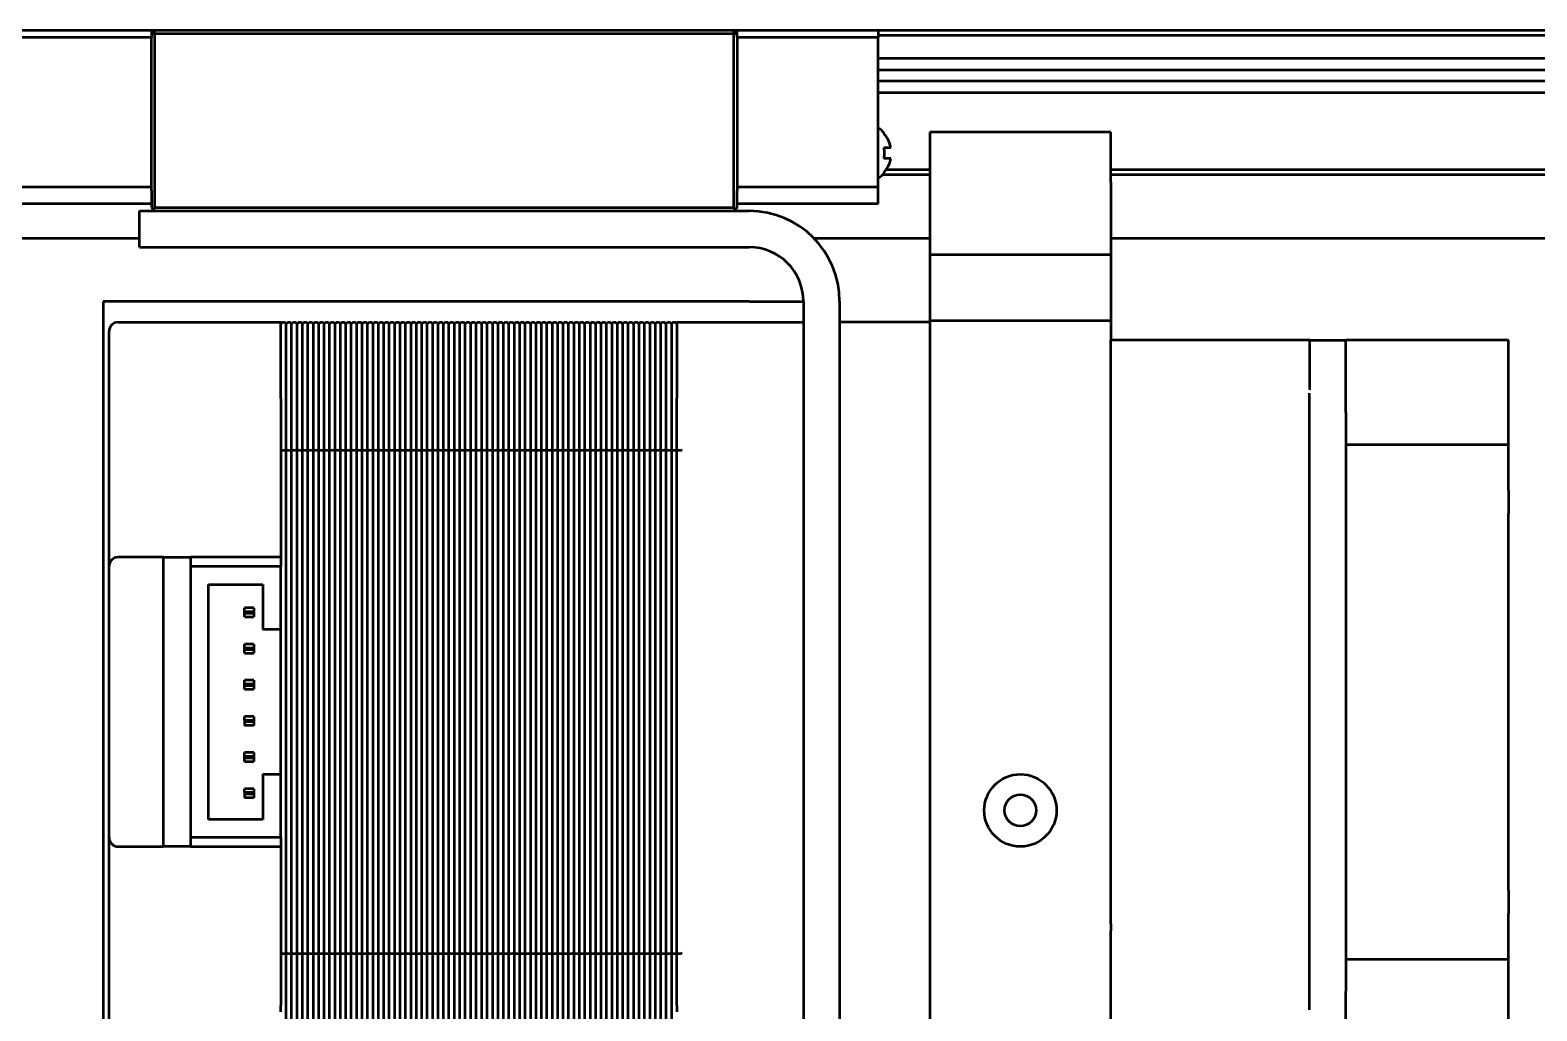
# Model space of a CAD drawing. Header units: millimetres. Extents: x -1615 to 4166, y 5 to 3174.
# Drawn here: x 1530.4 to 1586, y 2065 to 2101.2 of the extents above; entities that cross this region are included whole.
import ezdxf

# ---------------------------------------------------------------- set-up
doc = ezdxf.new("R2010")
doc.units = ezdxf.units.MM
doc.header["$LTSCALE"] = 0.25
doc.layers.add('Net dam', color=7, linetype='Continuous', lineweight=50)

msp = doc.modelspace()

# ---------------------------------------------------------------- linework, layer by layer
at = {"layer": 'Net dam'}
for p, q in [((1529.711, 2101.204), (1534.911, 2101.204)), ((1534.911, 2100.937), (1529.711, 2100.937)), ((1535.044, 2101.204), (1534.911, 2101.07)), ((1534.911, 2101.204), (1534.911, 2101.07)), ((1534.911, 2101.204), (1535.044, 2101.204)), ((1535.044, 2101.07), (1534.911, 2101.07)), ((1534.911, 2101.07), (1534.911, 2100.937)), ((1534.911, 2095.424), (1534.911, 2100.937)), ((1535.044, 2101.204), (1556.377, 2101.204)), ((1535.044, 2101.07), (1535.044, 2101.204)), ((1535.044, 2094.67), (1535.044, 2101.07)), ((1556.377, 2101.07), (1535.044, 2101.07)), ((1556.377, 2101.204), (1556.377, 2101.07)), ((1556.511, 2101.07), (1556.377, 2101.204)), ((1556.377, 2101.204), (1556.511, 2101.204)), ((1556.377, 2101.07), (1556.377, 2094.67)), ((1556.511, 2101.07), (1556.377, 2101.07)), ((1556.511, 2101.07), (1556.511, 2101.204)), ((1556.511, 2101.204), (1561.711, 2101.204)), ((1556.511, 2100.937), (1556.511, 2101.07)), ((1561.711, 2100.937), (1556.511, 2100.937)), ((1556.511, 2100.937), (1556.511, 2095.424)), ((1561.711, 2101.204), (1561.711, 2100.937)), ((1561.711, 2101.204), (1689.131, 2101.204)), ((1655.798, 2101.004), (1561.711, 2101.004)), ((1561.711, 2095.424), (1561.711, 2100.937)), ((1561.711, 2100.171), (1655.798, 2100.171)), ((1561.711, 2099.736), (1655.798, 2099.736)), ((1561.711, 2099.338), (1655.798, 2099.338)), ((1561.711, 2098.903), (1655.798, 2098.903)), ((1561.92, 2097.387), (1561.945, 2097.387)), ((1570.283, 2097.437), (1563.616, 2097.437)), ((1563.616, 2097.437), (1563.616, 2095.598)), ((1570.283, 2095.598), (1570.283, 2097.437)), ((1561.92, 2096.874), (1562.173, 2096.874)), ((1562.173, 2096.467), (1561.92, 2096.467)), ((1561.945, 2095.953), (1561.92, 2095.953)), ((1562.004, 2096.07), (1563.616, 2096.07)), ((1570.283, 2096.07), (1655.798, 2096.07)), ((1529.711, 2095.424), (1534.911, 2095.424)), ((1534.911, 2095.291), (1534.911, 2095.424)), ((1556.511, 2095.424), (1561.711, 2095.424)), ((1556.511, 2095.424), (1556.511, 2095.291)), ((1561.711, 2094.804), (1561.711, 2095.424)), ((1563.616, 2095.87), (1561.866, 2095.87)), ((1563.616, 2095.598), (1563.616, 2092.935)), ((1655.798, 2095.87), (1570.283, 2095.87)), ((1570.283, 2095.598), (1570.283, 2092.935)), ((1534.911, 2094.804), (1529.711, 2094.804)), ((1534.911, 2095.291), (1534.911, 2094.67)), ((1556.511, 2094.67), (1556.511, 2095.291)), ((1561.711, 2094.804), (1556.511, 2094.804)), ((1534.472, 2093.204), (1534.472, 2094.537)), ((1534.472, 2094.537), (1556.95, 2094.537)), ((1534.911, 2094.67), (1534.977, 2094.604)), ((1534.977, 2094.604), (1535.044, 2094.67)), ((1535.044, 2094.537), (1534.977, 2094.604)), ((1535.044, 2094.67), (1556.377, 2094.67)), ((1556.377, 2094.67), (1556.444, 2094.604)), ((1556.444, 2094.604), (1556.377, 2094.537)), ((1556.511, 2094.67), (1556.444, 2094.604)), ((1442.465, 2093.537), (1534.472, 2093.537)), ((1534.472, 2093.204), (1556.95, 2093.204)), ((1559.33, 2093.537), (1563.616, 2093.537)), ((1570.283, 2093.537), (1671.798, 2093.537)), ((1563.616, 2092.935), (1563.616, 2090.5)), ((1563.616, 2092.935), (1570.283, 2092.935)), ((1570.283, 2092.935), (1570.283, 2090.5)), ((1533.139, 2091.204), (1533.139, 2057.539)), ((1556.95, 2091.204), (1533.139, 2091.204)), ((1556.95, 2091.204), (1558.899, 2091.204)), ((1558.95, 2091.204), (1558.95, 2062.337)), ((1560.283, 2091.204), (1560.283, 2062.337)), ((1533.683, 2090.437), (1539.683, 2090.437)), ((1539.75, 2090.437), (1539.683, 2090.37)), ((1539.683, 2090.339), (1539.683, 2090.437)), ((1539.683, 2087.868), (1539.683, 2090.339)), ((1539.75, 2090.437), (1539.816, 2090.437)), ((1539.883, 2090.37), (1539.816, 2090.437)), ((1539.95, 2090.437), (1539.883, 2090.37)), ((1539.883, 2085.695), (1539.883, 2090.37)), ((1539.95, 2090.437), (1540.016, 2090.437)), ((1540.083, 2090.37), (1540.016, 2090.437)), ((1540.15, 2090.437), (1540.083, 2090.37)), ((1540.083, 2085.695), (1540.083, 2090.37)), ((1540.15, 2090.437), (1540.216, 2090.437)), ((1540.283, 2090.37), (1540.216, 2090.437)), ((1540.35, 2090.437), (1540.283, 2090.37)), ((1540.283, 2085.695), (1540.283, 2090.37)), ((1540.35, 2090.437), (1540.416, 2090.437)), ((1540.483, 2090.37), (1540.416, 2090.437)), ((1540.55, 2090.437), (1540.483, 2090.37)), ((1540.483, 2085.695), (1540.483, 2090.37)), ((1540.55, 2090.437), (1540.616, 2090.437)), ((1540.683, 2090.37), (1540.616, 2090.437)), ((1540.75, 2090.437), (1540.683, 2090.37)), ((1540.683, 2085.695), (1540.683, 2090.37)), ((1540.75, 2090.437), (1540.816, 2090.437)), ((1540.883, 2090.37), (1540.816, 2090.437)), ((1540.95, 2090.437), (1540.883, 2090.37)), ((1540.883, 2085.695), (1540.883, 2090.37)), ((1540.95, 2090.437), (1541.016, 2090.437)), ((1541.083, 2090.37), (1541.016, 2090.437)), ((1541.15, 2090.437), (1541.083, 2090.37)), ((1541.083, 2085.695), (1541.083, 2090.37)), ((1541.15, 2090.437), (1541.216, 2090.437)), ((1541.283, 2090.37), (1541.216, 2090.437)), ((1541.35, 2090.437), (1541.283, 2090.37)), ((1541.283, 2085.695), (1541.283, 2090.37)), ((1541.35, 2090.437), (1541.416, 2090.437)), ((1541.483, 2090.37), (1541.416, 2090.437)), ((1541.55, 2090.437), (1541.483, 2090.37)), ((1541.483, 2085.695), (1541.483, 2090.37)), ((1541.55, 2090.437), (1541.616, 2090.437)), ((1541.683, 2090.37), (1541.616, 2090.437)), ((1541.75, 2090.437), (1541.683, 2090.37)), ((1541.683, 2085.695), (1541.683, 2090.37)), ((1541.75, 2090.437), (1541.816, 2090.437)), ((1541.883, 2090.37), (1541.816, 2090.437)), ((1541.95, 2090.437), (1541.883, 2090.37)), ((1541.883, 2085.695), (1541.883, 2090.37)), ((1541.95, 2090.437), (1542.016, 2090.437)), ((1542.083, 2090.37), (1542.016, 2090.437)), ((1542.15, 2090.437), (1542.083, 2090.37)), ((1542.083, 2085.695), (1542.083, 2090.37)), ((1542.15, 2090.437), (1542.216, 2090.437)), ((1542.283, 2090.37), (1542.216, 2090.437)), ((1542.35, 2090.437), (1542.283, 2090.37)), ((1542.283, 2085.695), (1542.283, 2090.37)), ((1542.35, 2090.437), (1542.416, 2090.437)), ((1542.483, 2090.37), (1542.416, 2090.437)), ((1542.55, 2090.437), (1542.483, 2090.37)), ((1542.483, 2085.695), (1542.483, 2090.37)), ((1542.55, 2090.437), (1542.616, 2090.437)), ((1542.683, 2090.37), (1542.616, 2090.437)), ((1542.75, 2090.437), (1542.683, 2090.37)), ((1542.683, 2085.695), (1542.683, 2090.37)), ((1542.75, 2090.437), (1542.816, 2090.437)), ((1542.883, 2090.37), (1542.816, 2090.437)), ((1542.95, 2090.437), (1542.883, 2090.37)), ((1542.883, 2085.695), (1542.883, 2090.37)), ((1542.95, 2090.437), (1543.016, 2090.437)), ((1543.083, 2090.37), (1543.016, 2090.437)), ((1543.15, 2090.437), (1543.083, 2090.37)), ((1543.083, 2085.695), (1543.083, 2090.37)), ((1543.15, 2090.437), (1543.216, 2090.437)), ((1543.283, 2090.37), (1543.216, 2090.437)), ((1543.35, 2090.437), (1543.283, 2090.37)), ((1543.283, 2085.695), (1543.283, 2090.37)), ((1543.35, 2090.437), (1543.416, 2090.437)), ((1543.483, 2090.37), (1543.416, 2090.437)), ((1543.55, 2090.437), (1543.483, 2090.37)), ((1543.483, 2085.695), (1543.483, 2090.37)), ((1543.55, 2090.437), (1543.616, 2090.437)), ((1543.683, 2090.37), (1543.616, 2090.437)), ((1543.75, 2090.437), (1543.683, 2090.37)), ((1543.683, 2085.695), (1543.683, 2090.37)), ((1543.75, 2090.437), (1543.816, 2090.437)), ((1543.883, 2090.37), (1543.816, 2090.437)), ((1543.95, 2090.437), (1543.883, 2090.37)), ((1543.883, 2085.695), (1543.883, 2090.37)), ((1543.95, 2090.437), (1544.016, 2090.437)), ((1544.083, 2090.37), (1544.016, 2090.437)), ((1544.15, 2090.437), (1544.083, 2090.37)), ((1544.083, 2085.695), (1544.083, 2090.37)), ((1544.15, 2090.437), (1544.216, 2090.437)), ((1544.283, 2090.37), (1544.216, 2090.437)), ((1544.35, 2090.437), (1544.283, 2090.37)), ((1544.283, 2085.695), (1544.283, 2090.37)), ((1544.35, 2090.437), (1544.416, 2090.437)), ((1544.483, 2090.37), (1544.416, 2090.437)), ((1544.55, 2090.437), (1544.483, 2090.37)), ((1544.483, 2085.695), (1544.483, 2090.37)), ((1544.55, 2090.437), (1544.616, 2090.437)), ((1544.683, 2090.37), (1544.616, 2090.437)), ((1544.75, 2090.437), (1544.683, 2090.37)), ((1544.683, 2085.695), (1544.683, 2090.37)), ((1544.75, 2090.437), (1544.816, 2090.437)), ((1544.883, 2090.37), (1544.816, 2090.437)), ((1544.95, 2090.437), (1544.883, 2090.37)), ((1544.883, 2085.695), (1544.883, 2090.37)), ((1544.95, 2090.437), (1545.016, 2090.437)), ((1545.083, 2090.37), (1545.016, 2090.437)), ((1545.15, 2090.437), (1545.083, 2090.37)), ((1545.083, 2085.695), (1545.083, 2090.37)), ((1545.15, 2090.437), (1545.216, 2090.437)), ((1545.283, 2090.37), (1545.216, 2090.437)), ((1545.35, 2090.437), (1545.283, 2090.37)), ((1545.283, 2085.695), (1545.283, 2090.37)), ((1545.35, 2090.437), (1545.416, 2090.437)), ((1545.483, 2090.37), (1545.416, 2090.437)), ((1545.55, 2090.437), (1545.483, 2090.37)), ((1545.483, 2085.695), (1545.483, 2090.37)), ((1545.55, 2090.437), (1545.616, 2090.437)), ((1545.683, 2090.37), (1545.616, 2090.437)), ((1545.75, 2090.437), (1545.683, 2090.37)), ((1545.683, 2085.695), (1545.683, 2090.37)), ((1545.75, 2090.437), (1545.816, 2090.437)), ((1545.883, 2090.37), (1545.816, 2090.437)), ((1545.95, 2090.437), (1545.883, 2090.37)), ((1545.883, 2085.695), (1545.883, 2090.37)), ((1545.95, 2090.437), (1546.016, 2090.437)), ((1546.083, 2090.37), (1546.016, 2090.437)), ((1546.15, 2090.437), (1546.083, 2090.37)), ((1546.083, 2085.695), (1546.083, 2090.37)), ((1546.15, 2090.437), (1546.216, 2090.437)), ((1546.283, 2090.37), (1546.216, 2090.437)), ((1546.35, 2090.437), (1546.283, 2090.37)), ((1546.283, 2085.695), (1546.283, 2090.37)), ((1546.35, 2090.437), (1546.416, 2090.437)), ((1546.483, 2090.37), (1546.416, 2090.437)), ((1546.55, 2090.437), (1546.483, 2090.37)), ((1546.483, 2085.695), (1546.483, 2090.37)), ((1546.55, 2090.437), (1546.616, 2090.437)), ((1546.683, 2090.37), (1546.616, 2090.437)), ((1546.75, 2090.437), (1546.683, 2090.37)), ((1546.683, 2085.695), (1546.683, 2090.37)), ((1546.75, 2090.437), (1546.816, 2090.437)), ((1546.883, 2090.37), (1546.816, 2090.437)), ((1546.95, 2090.437), (1546.883, 2090.37)), ((1546.883, 2085.695), (1546.883, 2090.37)), ((1546.95, 2090.437), (1547.016, 2090.437)), ((1547.083, 2090.37), (1547.016, 2090.437)), ((1547.15, 2090.437), (1547.083, 2090.37)), ((1547.083, 2090.37), (1547.083, 2085.695)), ((1547.15, 2090.437), (1547.216, 2090.437)), ((1547.283, 2090.37), (1547.216, 2090.437)), ((1547.35, 2090.437), (1547.283, 2090.37)), ((1547.283, 2090.37), (1547.283, 2085.695)), ((1547.35, 2090.437), (1547.416, 2090.437)), ((1547.483, 2090.37), (1547.416, 2090.437)), ((1547.55, 2090.437), (1547.483, 2090.37)), ((1547.483, 2090.37), (1547.483, 2085.695)), ((1547.55, 2090.437), (1547.616, 2090.437)), ((1547.683, 2090.37), (1547.616, 2090.437)), ((1547.75, 2090.437), (1547.683, 2090.37)), ((1547.683, 2090.37), (1547.683, 2085.695)), ((1547.75, 2090.437), (1547.816, 2090.437)), ((1547.883, 2090.37), (1547.816, 2090.437)), ((1547.95, 2090.437), (1547.883, 2090.37)), ((1547.883, 2090.37), (1547.883, 2085.695)), ((1547.95, 2090.437), (1548.016, 2090.437)), ((1548.083, 2090.37), (1548.016, 2090.437)), ((1548.15, 2090.437), (1548.083, 2090.37)), ((1548.083, 2090.37), (1548.083, 2085.695)), ((1548.15, 2090.437), (1548.216, 2090.437)), ((1548.283, 2090.37), (1548.216, 2090.437)), ((1548.35, 2090.437), (1548.283, 2090.37)), ((1548.283, 2090.37), (1548.283, 2085.695)), ((1548.35, 2090.437), (1548.416, 2090.437)), ((1548.483, 2090.37), (1548.416, 2090.437)), ((1548.55, 2090.437), (1548.483, 2090.37)), ((1548.483, 2090.37), (1548.483, 2085.695)), ((1548.55, 2090.437), (1548.616, 2090.437)), ((1548.683, 2090.37), (1548.616, 2090.437)), ((1548.75, 2090.437), (1548.683, 2090.37)), ((1548.683, 2090.37), (1548.683, 2085.695)), ((1548.75, 2090.437), (1548.816, 2090.437)), ((1548.883, 2090.37), (1548.816, 2090.437)), ((1548.95, 2090.437), (1548.883, 2090.37)), ((1548.883, 2090.37), (1548.883, 2085.695)), ((1548.95, 2090.437), (1549.016, 2090.437)), ((1549.083, 2090.37), (1549.016, 2090.437)), ((1549.15, 2090.437), (1549.083, 2090.37)), ((1549.083, 2090.37), (1549.083, 2085.695)), ((1549.15, 2090.437), (1549.216, 2090.437)), ((1549.283, 2090.37), (1549.216, 2090.437)), ((1549.35, 2090.437), (1549.283, 2090.37)), ((1549.283, 2090.37), (1549.283, 2085.695)), ((1549.35, 2090.437), (1549.416, 2090.437)), ((1549.483, 2090.37), (1549.416, 2090.437)), ((1549.55, 2090.437), (1549.483, 2090.37)), ((1549.483, 2090.37), (1549.483, 2085.695)), ((1549.55, 2090.437), (1549.616, 2090.437)), ((1549.683, 2090.37), (1549.616, 2090.437)), ((1549.75, 2090.437), (1549.683, 2090.37)), ((1549.683, 2090.37), (1549.683, 2085.695)), ((1549.75, 2090.437), (1549.816, 2090.437)), ((1549.883, 2090.37), (1549.816, 2090.437)), ((1549.95, 2090.437), (1549.883, 2090.37)), ((1549.883, 2090.37), (1549.883, 2085.695)), ((1549.95, 2090.437), (1550.016, 2090.437)), ((1550.083, 2090.37), (1550.016, 2090.437)), ((1550.15, 2090.437), (1550.083, 2090.37)), ((1550.083, 2090.37), (1550.083, 2085.695)), ((1550.15, 2090.437), (1550.216, 2090.437)), ((1550.283, 2090.37), (1550.216, 2090.437)), ((1550.35, 2090.437), (1550.283, 2090.37)), ((1550.283, 2090.37), (1550.283, 2085.695)), ((1550.35, 2090.437), (1550.416, 2090.437)), ((1550.483, 2090.37), (1550.416, 2090.437)), ((1550.55, 2090.437), (1550.483, 2090.37)), ((1550.483, 2090.37), (1550.483, 2085.695)), ((1550.55, 2090.437), (1550.616, 2090.437)), ((1550.683, 2090.37), (1550.616, 2090.437)), ((1550.75, 2090.437), (1550.683, 2090.37)), ((1550.683, 2090.37), (1550.683, 2085.695)), ((1550.75, 2090.437), (1550.816, 2090.437)), ((1550.883, 2090.37), (1550.816, 2090.437)), ((1550.95, 2090.437), (1550.883, 2090.37)), ((1550.883, 2090.37), (1550.883, 2085.695)), ((1550.95, 2090.437), (1551.016, 2090.437)), ((1551.083, 2090.37), (1551.016, 2090.437)), ((1551.15, 2090.437), (1551.083, 2090.37)), ((1551.083, 2090.37), (1551.083, 2085.695)), ((1551.15, 2090.437), (1551.216, 2090.437)), ((1551.283, 2090.37), (1551.216, 2090.437)), ((1551.35, 2090.437), (1551.283, 2090.37)), ((1551.283, 2090.37), (1551.283, 2085.695)), ((1551.35, 2090.437), (1551.416, 2090.437)), ((1551.483, 2090.37), (1551.416, 2090.437)), ((1551.55, 2090.437), (1551.483, 2090.37)), ((1551.483, 2090.37), (1551.483, 2085.695)), ((1551.55, 2090.437), (1551.616, 2090.437)), ((1551.683, 2090.37), (1551.616, 2090.437)), ((1551.75, 2090.437), (1551.683, 2090.37)), ((1551.683, 2090.37), (1551.683, 2085.695)), ((1551.75, 2090.437), (1551.816, 2090.437)), ((1551.883, 2090.37), (1551.816, 2090.437)), ((1551.95, 2090.437), (1551.883, 2090.37)), ((1551.883, 2090.37), (1551.883, 2085.695)), ((1551.95, 2090.437), (1552.016, 2090.437)), ((1552.083, 2090.37), (1552.016, 2090.437)), ((1552.15, 2090.437), (1552.083, 2090.37)), ((1552.083, 2090.37), (1552.083, 2085.695)), ((1552.15, 2090.437), (1552.216, 2090.437)), ((1552.283, 2090.37), (1552.216, 2090.437)), ((1552.35, 2090.437), (1552.283, 2090.37)), ((1552.283, 2090.37), (1552.283, 2085.695)), ((1552.35, 2090.437), (1552.416, 2090.437)), ((1552.483, 2090.37), (1552.416, 2090.437)), ((1552.55, 2090.437), (1552.483, 2090.37)), ((1552.483, 2090.37), (1552.483, 2085.695)), ((1552.55, 2090.437), (1552.616, 2090.437)), ((1552.683, 2090.37), (1552.616, 2090.437)), ((1552.75, 2090.437), (1552.683, 2090.37)), ((1552.683, 2090.37), (1552.683, 2085.695)), ((1552.75, 2090.437), (1552.816, 2090.437)), ((1552.883, 2090.37), (1552.816, 2090.437)), ((1552.95, 2090.437), (1552.883, 2090.37)), ((1552.883, 2090.37), (1552.883, 2085.695)), ((1552.95, 2090.437), (1553.016, 2090.437)), ((1553.083, 2090.37), (1553.016, 2090.437)), ((1553.15, 2090.437), (1553.083, 2090.37)), ((1553.083, 2090.37), (1553.083, 2085.695)), ((1553.15, 2090.437), (1553.216, 2090.437)), ((1553.283, 2090.37), (1553.216, 2090.437)), ((1553.35, 2090.437), (1553.283, 2090.37)), ((1553.283, 2090.37), (1553.283, 2085.695)), ((1553.35, 2090.437), (1553.416, 2090.437)), ((1553.483, 2090.37), (1553.416, 2090.437)), ((1553.55, 2090.437), (1553.483, 2090.37)), ((1553.483, 2090.37), (1553.483, 2085.695)), ((1553.55, 2090.437), (1553.616, 2090.437)), ((1553.683, 2090.37), (1553.616, 2090.437)), ((1553.75, 2090.437), (1553.683, 2090.37)), ((1553.683, 2090.37), (1553.683, 2085.695)), ((1553.75, 2090.437), (1553.816, 2090.437)), ((1553.883, 2090.37), (1553.816, 2090.437)), ((1553.95, 2090.437), (1553.883, 2090.37)), ((1553.883, 2090.37), (1553.883, 2085.695)), ((1553.95, 2090.437), (1554.016, 2090.437)), ((1554.083, 2090.37), (1554.016, 2090.437)), ((1554.15, 2090.437), (1554.083, 2090.37)), ((1554.083, 2090.37), (1554.083, 2085.695)), ((1554.15, 2090.437), (1554.216, 2090.437)), ((1554.283, 2090.37), (1554.216, 2090.437)), ((1554.283, 2090.437), (1558.95, 2090.437)), ((1554.283, 2090.437), (1554.283, 2090.339)), ((1554.283, 2090.339), (1554.283, 2087.868)), ((1563.616, 2090.437), (1560.283, 2090.437)), ((1563.616, 2090.5), (1563.616, 2090.437)), ((1563.616, 2090.5), (1570.283, 2090.5)), ((1563.616, 2090.437), (1563.616, 2087.437)), ((1570.283, 2090.5), (1570.283, 2089.77)), ((1533.35, 2087.632), (1533.35, 2090.104)), ((1570.283, 2068.256), (1570.283, 2089.77)), ((1577.483, 2089.77), (1570.283, 2089.77)), ((1577.616, 2089.77), (1577.483, 2089.77)), ((1577.616, 2089.77), (1578.945, 2089.77)), ((1577.616, 2087.937), (1577.616, 2089.77)), ((1584.945, 2089.77), (1578.945, 2089.77)), ((1578.945, 2087.104), (1578.945, 2089.77)), ((1584.945, 2085.922), (1584.945, 2089.77)), ((1533.35, 2081.437), (1533.35, 2087.632)), ((1539.683, 2087.632), (1539.683, 2087.868)), ((1539.683, 2087.632), (1539.683, 2081.77)), ((1554.283, 2087.868), (1554.283, 2087.632)), ((1554.283, 2065.242), (1554.283, 2087.632)), ((1577.612, 2087.104), (1577.612, 2087.825)), ((1563.616, 2087.437), (1563.616, 2067.298)), ((1577.612, 2065.77), (1577.612, 2087.104)), ((1578.945, 2087.104), (1578.945, 2086.77)), ((1578.945, 2086.77), (1578.945, 2066.104)), ((1578.945, 2085.922), (1584.945, 2085.922)), ((1584.945, 2084.233), (1584.945, 2085.922)), ((1539.75, 2085.723), (1539.683, 2085.695)), ((1539.75, 2085.723), (1539.816, 2085.723)), ((1539.883, 2085.695), (1539.816, 2085.723)), ((1539.95, 2085.723), (1539.883, 2085.695)), ((1539.883, 2067.179), (1539.883, 2085.695)), ((1539.95, 2085.723), (1540.016, 2085.723)), ((1540.083, 2085.695), (1540.016, 2085.723)), ((1540.15, 2085.723), (1540.083, 2085.695)), ((1540.083, 2067.179), (1540.083, 2085.695)), ((1540.15, 2085.723), (1540.216, 2085.723)), ((1540.283, 2085.695), (1540.216, 2085.723)), ((1540.35, 2085.723), (1540.283, 2085.695)), ((1540.283, 2067.179), (1540.283, 2085.695)), ((1540.35, 2085.723), (1540.416, 2085.723)), ((1540.483, 2085.695), (1540.416, 2085.723)), ((1540.55, 2085.723), (1540.483, 2085.695)), ((1540.483, 2067.179), (1540.483, 2085.695)), ((1540.55, 2085.723), (1540.616, 2085.723)), ((1540.683, 2085.695), (1540.616, 2085.723)), ((1540.75, 2085.723), (1540.683, 2085.695)), ((1540.683, 2067.179), (1540.683, 2085.695)), ((1540.75, 2085.723), (1540.816, 2085.723)), ((1540.883, 2085.695), (1540.816, 2085.723)), ((1540.95, 2085.723), (1540.883, 2085.695)), ((1540.883, 2067.179), (1540.883, 2085.695)), ((1540.95, 2085.723), (1541.016, 2085.723)), ((1541.083, 2085.695), (1541.016, 2085.723)), ((1541.15, 2085.723), (1541.083, 2085.695)), ((1541.083, 2067.179), (1541.083, 2085.695)), ((1541.15, 2085.723), (1541.216, 2085.723)), ((1541.283, 2085.695), (1541.216, 2085.723)), ((1541.35, 2085.723), (1541.283, 2085.695)), ((1541.283, 2067.179), (1541.283, 2085.695)), ((1541.35, 2085.723), (1541.416, 2085.723)), ((1541.483, 2085.695), (1541.416, 2085.723)), ((1541.55, 2085.723), (1541.483, 2085.695)), ((1541.483, 2067.179), (1541.483, 2085.695)), ((1541.55, 2085.723), (1541.616, 2085.723)), ((1541.683, 2085.695), (1541.616, 2085.723)), ((1541.75, 2085.723), (1541.683, 2085.695)), ((1541.683, 2067.179), (1541.683, 2085.695)), ((1541.75, 2085.723), (1541.816, 2085.723)), ((1541.883, 2085.695), (1541.816, 2085.723)), ((1541.95, 2085.723), (1541.883, 2085.695)), ((1541.883, 2067.179), (1541.883, 2085.695)), ((1541.95, 2085.723), (1542.016, 2085.723)), ((1542.083, 2085.695), (1542.016, 2085.723)), ((1542.15, 2085.723), (1542.083, 2085.695)), ((1542.083, 2067.179), (1542.083, 2085.695)), ((1542.15, 2085.723), (1542.216, 2085.723)), ((1542.283, 2085.695), (1542.216, 2085.723)), ((1542.35, 2085.723), (1542.283, 2085.695)), ((1542.283, 2067.179), (1542.283, 2085.695)), ((1542.35, 2085.723), (1542.416, 2085.723)), ((1542.483, 2085.695), (1542.416, 2085.723)), ((1542.55, 2085.723), (1542.483, 2085.695)), ((1542.483, 2067.179), (1542.483, 2085.695)), ((1542.55, 2085.723), (1542.616, 2085.723)), ((1542.683, 2085.695), (1542.616, 2085.723)), ((1542.75, 2085.723), (1542.683, 2085.695)), ((1542.683, 2067.179), (1542.683, 2085.695)), ((1542.75, 2085.723), (1542.816, 2085.723)), ((1542.883, 2085.695), (1542.816, 2085.723)), ((1542.95, 2085.723), (1542.883, 2085.695)), ((1542.883, 2067.179), (1542.883, 2085.695)), ((1542.95, 2085.723), (1543.016, 2085.723)), ((1543.083, 2085.695), (1543.016, 2085.723)), ((1543.15, 2085.723), (1543.083, 2085.695)), ((1543.083, 2067.179), (1543.083, 2085.695)), ((1543.15, 2085.723), (1543.216, 2085.723)), ((1543.283, 2085.695), (1543.216, 2085.723)), ((1543.35, 2085.723), (1543.283, 2085.695)), ((1543.283, 2067.179), (1543.283, 2085.695)), ((1543.35, 2085.723), (1543.416, 2085.723)), ((1543.483, 2085.695), (1543.416, 2085.723)), ((1543.55, 2085.723), (1543.483, 2085.695)), ((1543.483, 2067.179), (1543.483, 2085.695)), ((1543.55, 2085.723), (1543.616, 2085.723)), ((1543.683, 2085.695), (1543.616, 2085.723)), ((1543.75, 2085.723), (1543.683, 2085.695)), ((1543.683, 2067.179), (1543.683, 2085.695)), ((1543.75, 2085.723), (1543.816, 2085.723)), ((1543.883, 2085.695), (1543.816, 2085.723)), ((1543.95, 2085.723), (1543.883, 2085.695)), ((1543.883, 2067.179), (1543.883, 2085.695)), ((1543.95, 2085.723), (1544.016, 2085.723)), ((1544.083, 2085.695), (1544.016, 2085.723)), ((1544.15, 2085.723), (1544.083, 2085.695)), ((1544.083, 2067.179), (1544.083, 2085.695)), ((1544.15, 2085.723), (1544.216, 2085.723)), ((1544.283, 2085.695), (1544.216, 2085.723)), ((1544.35, 2085.723), (1544.283, 2085.695)), ((1544.283, 2067.179), (1544.283, 2085.695)), ((1544.35, 2085.723), (1544.416, 2085.723)), ((1544.483, 2085.695), (1544.416, 2085.723)), ((1544.55, 2085.723), (1544.483, 2085.695)), ((1544.483, 2067.179), (1544.483, 2085.695)), ((1544.55, 2085.723), (1544.616, 2085.723)), ((1544.683, 2085.695), (1544.616, 2085.723)), ((1544.75, 2085.723), (1544.683, 2085.695)), ((1544.683, 2067.179), (1544.683, 2085.695)), ((1544.75, 2085.723), (1544.816, 2085.723)), ((1544.883, 2085.695), (1544.816, 2085.723)), ((1544.95, 2085.723), (1544.883, 2085.695)), ((1544.883, 2067.179), (1544.883, 2085.695)), ((1544.95, 2085.723), (1545.016, 2085.723)), ((1545.083, 2085.695), (1545.016, 2085.723)), ((1545.15, 2085.723), (1545.083, 2085.695)), ((1545.083, 2067.179), (1545.083, 2085.695)), ((1545.15, 2085.723), (1545.216, 2085.723)), ((1545.283, 2085.695), (1545.216, 2085.723)), ((1545.35, 2085.723), (1545.283, 2085.695)), ((1545.283, 2067.179), (1545.283, 2085.695)), ((1545.35, 2085.723), (1545.416, 2085.723)), ((1545.483, 2085.695), (1545.416, 2085.723)), ((1545.55, 2085.723), (1545.483, 2085.695)), ((1545.483, 2067.179), (1545.483, 2085.695)), ((1545.55, 2085.723), (1545.616, 2085.723)), ((1545.683, 2085.695), (1545.616, 2085.723)), ((1545.75, 2085.723), (1545.683, 2085.695)), ((1545.683, 2067.179), (1545.683, 2085.695)), ((1545.75, 2085.723), (1545.816, 2085.723)), ((1545.883, 2085.695), (1545.816, 2085.723)), ((1545.95, 2085.723), (1545.883, 2085.695)), ((1545.883, 2067.179), (1545.883, 2085.695)), ((1545.95, 2085.723), (1546.016, 2085.723)), ((1546.083, 2085.695), (1546.016, 2085.723)), ((1546.15, 2085.723), (1546.083, 2085.695)), ((1546.083, 2067.179), (1546.083, 2085.695)), ((1546.15, 2085.723), (1546.216, 2085.723)), ((1546.283, 2085.695), (1546.216, 2085.723)), ((1546.35, 2085.723), (1546.283, 2085.695)), ((1546.283, 2067.179), (1546.283, 2085.695)), ((1546.35, 2085.723), (1546.416, 2085.723)), ((1546.483, 2085.695), (1546.416, 2085.723)), ((1546.55, 2085.723), (1546.483, 2085.695)), ((1546.483, 2067.179), (1546.483, 2085.695)), ((1546.55, 2085.723), (1546.616, 2085.723)), ((1546.683, 2085.695), (1546.616, 2085.723)), ((1546.75, 2085.723), (1546.683, 2085.695)), ((1546.683, 2067.179), (1546.683, 2085.695)), ((1546.75, 2085.723), (1546.816, 2085.723)), ((1546.883, 2085.695), (1546.816, 2085.723)), ((1546.95, 2085.723), (1546.883, 2085.695)), ((1546.883, 2067.179), (1546.883, 2085.695)), ((1546.95, 2085.723), (1547.016, 2085.723)), ((1547.083, 2085.695), (1547.016, 2085.723)), ((1547.15, 2085.723), (1547.083, 2085.695)), ((1547.083, 2085.695), (1547.083, 2067.179)), ((1547.15, 2085.723), (1547.216, 2085.723)), ((1547.283, 2085.695), (1547.216, 2085.723)), ((1547.35, 2085.723), (1547.283, 2085.695)), ((1547.283, 2085.695), (1547.283, 2067.179)), ((1547.35, 2085.723), (1547.416, 2085.723)), ((1547.483, 2085.695), (1547.416, 2085.723)), ((1547.55, 2085.723), (1547.483, 2085.695)), ((1547.483, 2085.695), (1547.483, 2067.179)), ((1547.55, 2085.723), (1547.616, 2085.723)), ((1547.683, 2085.695), (1547.616, 2085.723)), ((1547.75, 2085.723), (1547.683, 2085.695)), ((1547.683, 2085.695), (1547.683, 2067.179)), ((1547.75, 2085.723), (1547.816, 2085.723)), ((1547.883, 2085.695), (1547.816, 2085.723)), ((1547.95, 2085.723), (1547.883, 2085.695)), ((1547.883, 2085.695), (1547.883, 2067.179)), ((1547.95, 2085.723), (1548.016, 2085.723)), ((1548.083, 2085.695), (1548.016, 2085.723)), ((1548.15, 2085.723), (1548.083, 2085.695)), ((1548.083, 2085.695), (1548.083, 2067.179)), ((1548.15, 2085.723), (1548.216, 2085.723)), ((1548.283, 2085.695), (1548.216, 2085.723)), ((1548.35, 2085.723), (1548.283, 2085.695)), ((1548.283, 2085.695), (1548.283, 2067.179)), ((1548.35, 2085.723), (1548.416, 2085.723)), ((1548.483, 2085.695), (1548.416, 2085.723)), ((1548.55, 2085.723), (1548.483, 2085.695)), ((1548.483, 2085.695), (1548.483, 2067.179)), ((1548.55, 2085.723), (1548.616, 2085.723)), ((1548.683, 2085.695), (1548.616, 2085.723)), ((1548.75, 2085.723), (1548.683, 2085.695)), ((1548.683, 2085.695), (1548.683, 2067.179)), ((1548.75, 2085.723), (1548.816, 2085.723)), ((1548.883, 2085.695), (1548.816, 2085.723)), ((1548.95, 2085.723), (1548.883, 2085.695)), ((1548.883, 2085.695), (1548.883, 2067.179)), ((1548.95, 2085.723), (1549.016, 2085.723)), ((1549.083, 2085.695), (1549.016, 2085.723)), ((1549.15, 2085.723), (1549.083, 2085.695)), ((1549.083, 2085.695), (1549.083, 2067.179)), ((1549.15, 2085.723), (1549.216, 2085.723)), ((1549.283, 2085.695), (1549.216, 2085.723)), ((1549.35, 2085.723), (1549.283, 2085.695)), ((1549.283, 2085.695), (1549.283, 2067.179)), ((1549.35, 2085.723), (1549.416, 2085.723)), ((1549.483, 2085.695), (1549.416, 2085.723)), ((1549.55, 2085.723), (1549.483, 2085.695)), ((1549.483, 2085.695), (1549.483, 2067.179)), ((1549.55, 2085.723), (1549.616, 2085.723)), ((1549.683, 2085.695), (1549.616, 2085.723)), ((1549.75, 2085.723), (1549.683, 2085.695)), ((1549.683, 2085.695), (1549.683, 2067.179)), ((1549.75, 2085.723), (1549.816, 2085.723)), ((1549.883, 2085.695), (1549.816, 2085.723)), ((1549.95, 2085.723), (1549.883, 2085.695)), ((1549.883, 2085.695), (1549.883, 2067.179)), ((1549.95, 2085.723), (1550.016, 2085.723)), ((1550.083, 2085.695), (1550.016, 2085.723)), ((1550.15, 2085.723), (1550.083, 2085.695)), ((1550.083, 2085.695), (1550.083, 2067.179)), ((1550.15, 2085.723), (1550.216, 2085.723)), ((1550.283, 2085.695), (1550.216, 2085.723)), ((1550.35, 2085.723), (1550.283, 2085.695)), ((1550.283, 2085.695), (1550.283, 2067.179)), ((1550.35, 2085.723), (1550.416, 2085.723)), ((1550.483, 2085.695), (1550.416, 2085.723)), ((1550.55, 2085.723), (1550.483, 2085.695)), ((1550.483, 2085.695), (1550.483, 2067.179)), ((1550.55, 2085.723), (1550.616, 2085.723)), ((1550.683, 2085.695), (1550.616, 2085.723)), ((1550.75, 2085.723), (1550.683, 2085.695)), ((1550.683, 2085.695), (1550.683, 2067.179)), ((1550.75, 2085.723), (1550.816, 2085.723)), ((1550.883, 2085.695), (1550.816, 2085.723)), ((1550.95, 2085.723), (1550.883, 2085.695)), ((1550.883, 2085.695), (1550.883, 2067.179)), ((1550.95, 2085.723), (1551.016, 2085.723)), ((1551.083, 2085.695), (1551.016, 2085.723)), ((1551.15, 2085.723), (1551.083, 2085.695)), ((1551.083, 2085.695), (1551.083, 2067.179)), ((1551.15, 2085.723), (1551.216, 2085.723)), ((1551.283, 2085.695), (1551.216, 2085.723)), ((1551.35, 2085.723), (1551.283, 2085.695)), ((1551.283, 2085.695), (1551.283, 2067.179)), ((1551.35, 2085.723), (1551.416, 2085.723)), ((1551.483, 2085.695), (1551.416, 2085.723)), ((1551.55, 2085.723), (1551.483, 2085.695)), ((1551.483, 2085.695), (1551.483, 2067.179)), ((1551.55, 2085.723), (1551.616, 2085.723)), ((1551.683, 2085.695), (1551.616, 2085.723)), ((1551.75, 2085.723), (1551.683, 2085.695)), ((1551.683, 2085.695), (1551.683, 2067.179)), ((1551.75, 2085.723), (1551.816, 2085.723)), ((1551.883, 2085.695), (1551.816, 2085.723)), ((1551.95, 2085.723), (1551.883, 2085.695)), ((1551.883, 2085.695), (1551.883, 2067.179)), ((1551.95, 2085.723), (1552.016, 2085.723)), ((1552.083, 2085.695), (1552.016, 2085.723)), ((1552.15, 2085.723), (1552.083, 2085.695)), ((1552.083, 2085.695), (1552.083, 2067.179)), ((1552.15, 2085.723), (1552.216, 2085.723)), ((1552.283, 2085.695), (1552.216, 2085.723)), ((1552.35, 2085.723), (1552.283, 2085.695)), ((1552.283, 2085.695), (1552.283, 2067.179)), ((1552.35, 2085.723), (1552.416, 2085.723)), ((1552.483, 2085.695), (1552.416, 2085.723)), ((1552.55, 2085.723), (1552.483, 2085.695)), ((1552.483, 2085.695), (1552.483, 2067.179)), ((1552.55, 2085.723), (1552.616, 2085.723)), ((1552.683, 2085.695), (1552.616, 2085.723)), ((1552.75, 2085.723), (1552.683, 2085.695)), ((1552.683, 2085.695), (1552.683, 2067.179)), ((1552.75, 2085.723), (1552.816, 2085.723)), ((1552.883, 2085.695), (1552.816, 2085.723)), ((1552.95, 2085.723), (1552.883, 2085.695)), ((1552.883, 2085.695), (1552.883, 2067.179)), ((1552.95, 2085.723), (1553.016, 2085.723)), ((1553.083, 2085.695), (1553.016, 2085.723)), ((1553.15, 2085.723), (1553.083, 2085.695)), ((1553.083, 2085.695), (1553.083, 2067.179)), ((1553.15, 2085.723), (1553.216, 2085.723)), ((1553.283, 2085.695), (1553.216, 2085.723)), ((1553.35, 2085.723), (1553.283, 2085.695)), ((1553.283, 2085.695), (1553.283, 2067.179)), ((1553.35, 2085.723), (1553.416, 2085.723)), ((1553.483, 2085.695), (1553.416, 2085.723)), ((1553.55, 2085.723), (1553.483, 2085.695)), ((1553.483, 2085.695), (1553.483, 2067.179)), ((1553.55, 2085.723), (1553.616, 2085.723)), ((1553.683, 2085.695), (1553.616, 2085.723)), ((1553.75, 2085.723), (1553.683, 2085.695)), ((1553.683, 2085.695), (1553.683, 2067.179)), ((1553.75, 2085.723), (1553.816, 2085.723)), ((1553.883, 2085.695), (1553.816, 2085.723)), ((1553.95, 2085.723), (1553.883, 2085.695)), ((1553.883, 2085.695), (1553.883, 2067.179)), ((1553.95, 2085.723), (1554.016, 2085.723)), ((1554.083, 2085.695), (1554.016, 2085.723)), ((1554.15, 2085.723), (1554.083, 2085.695)), ((1554.083, 2085.695), (1554.083, 2067.179)), ((1554.15, 2085.723), (1554.216, 2085.723)), ((1554.283, 2085.695), (1554.216, 2085.723)), ((1554.35, 2085.723), (1554.283, 2085.695)), ((1554.35, 2085.723), (1554.416, 2085.723)), ((1554.483, 2085.695), (1554.416, 2085.723)), ((1584.945, 2084.233), (1584.945, 2083.383)), ((1584.945, 2069.491), (1584.945, 2083.383)), ((1533.35, 2071.437), (1533.35, 2081.437)), ((1535.35, 2081.77), (1533.683, 2081.77)), ((1535.35, 2081.77), (1536.35, 2081.77)), ((1535.35, 2081.77), (1535.35, 2071.104)), ((1536.35, 2081.77), (1536.35, 2081.437)), ((1539.683, 2081.77), (1536.35, 2081.77)), ((1536.35, 2081.437), (1536.35, 2071.437)), ((1536.35, 2081.437), (1539.683, 2081.437)), ((1539.683, 2081.77), (1539.683, 2081.437)), ((1539.683, 2079.104), (1539.683, 2081.437)), ((1537.016, 2080.77), (1539.016, 2080.77)), ((1537.016, 2072.104), (1537.016, 2080.77)), ((1539.016, 2080.77), (1539.016, 2079.104)), ((1538.35, 2079.77), (1538.35, 2079.904)), ((1538.683, 2079.904), (1538.35, 2079.904)), ((1538.35, 2079.704), (1538.35, 2079.77)), ((1538.35, 2079.77), (1538.683, 2079.77)), ((1538.683, 2079.904), (1538.683, 2079.77)), ((1538.683, 2079.77), (1538.683, 2079.704)), ((1538.35, 2079.704), (1538.683, 2079.704)), ((1538.35, 2079.57), (1538.35, 2079.704)), ((1538.35, 2079.57), (1538.683, 2079.57)), ((1538.683, 2079.704), (1538.683, 2079.57)), ((1539.683, 2079.104), (1539.016, 2079.104)), ((1539.683, 2073.77), (1539.683, 2079.104)), ((1538.35, 2078.437), (1538.35, 2078.57)), ((1538.683, 2078.57), (1538.35, 2078.57)), ((1538.35, 2078.37), (1538.35, 2078.437)), ((1538.35, 2078.437), (1538.683, 2078.437)), ((1538.35, 2078.37), (1538.683, 2078.37)), ((1538.35, 2078.237), (1538.35, 2078.37)), ((1538.35, 2078.237), (1538.683, 2078.237)), ((1538.683, 2078.57), (1538.683, 2078.437)), ((1538.683, 2078.437), (1538.683, 2078.37)), ((1538.683, 2078.37), (1538.683, 2078.237)), ((1538.35, 2077.104), (1538.35, 2077.237)), ((1538.683, 2077.237), (1538.35, 2077.237)), ((1538.35, 2077.104), (1538.683, 2077.104)), ((1538.35, 2077.037), (1538.35, 2077.104)), ((1538.35, 2077.037), (1538.683, 2077.037)), ((1538.35, 2076.904), (1538.35, 2077.037)), ((1538.683, 2077.237), (1538.683, 2077.104)), ((1538.683, 2077.104), (1538.683, 2077.037)), ((1538.683, 2077.037), (1538.683, 2076.904)), ((1538.35, 2076.904), (1538.683, 2076.904)), ((1538.35, 2075.77), (1538.35, 2075.904)), ((1538.683, 2075.904), (1538.35, 2075.904)), ((1538.683, 2075.904), (1538.683, 2075.77)), ((1538.35, 2075.77), (1538.683, 2075.77)), ((1538.35, 2075.77), (1538.35, 2075.704)), ((1538.683, 2075.704), (1538.35, 2075.704)), ((1538.35, 2075.704), (1538.35, 2075.57)), ((1538.683, 2075.57), (1538.35, 2075.57)), ((1538.683, 2075.77), (1538.683, 2075.704)), ((1538.683, 2075.704), (1538.683, 2075.57)), ((1538.35, 2074.437), (1538.35, 2074.57)), ((1538.683, 2074.57), (1538.35, 2074.57)), ((1538.35, 2074.37), (1538.35, 2074.437)), ((1538.35, 2074.437), (1538.683, 2074.437)), ((1538.35, 2074.37), (1538.683, 2074.37)), ((1538.35, 2074.237), (1538.35, 2074.37)), ((1538.35, 2074.237), (1538.683, 2074.237)), ((1538.683, 2074.57), (1538.683, 2074.437)), ((1538.683, 2074.437), (1538.683, 2074.37)), ((1538.683, 2074.37), (1538.683, 2074.237)), ((1539.016, 2073.77), (1539.016, 2072.104)), ((1539.016, 2073.77), (1539.683, 2073.77)), ((1539.683, 2071.437), (1539.683, 2073.77)), ((1538.683, 2073.237), (1538.35, 2073.237)), ((1538.35, 2073.104), (1538.35, 2073.237)), ((1538.35, 2073.104), (1538.35, 2073.037)), ((1538.35, 2073.104), (1538.683, 2073.104)), ((1538.683, 2073.237), (1538.683, 2073.104)), ((1538.683, 2073.104), (1538.683, 2073.037)), ((1538.683, 2073.037), (1538.35, 2073.037)), ((1538.35, 2073.037), (1538.35, 2072.904)), ((1538.683, 2072.904), (1538.35, 2072.904)), ((1538.683, 2073.037), (1538.683, 2072.904)), ((1539.016, 2072.104), (1537.016, 2072.104)), ((1533.35, 2065.242), (1533.35, 2071.437)), ((1536.35, 2071.437), (1536.35, 2071.104)), ((1539.683, 2071.437), (1536.35, 2071.437)), ((1539.683, 2071.437), (1539.683, 2071.104)), ((1533.683, 2071.104), (1535.35, 2071.104)), ((1536.35, 2071.104), (1535.35, 2071.104)), ((1536.35, 2071.104), (1539.683, 2071.104)), ((1539.683, 2071.104), (1539.683, 2065.242)), ((1584.945, 2069.491), (1584.945, 2068.641)), ((1570.283, 2068.259), (1570.283, 2067.992)), ((1584.945, 2066.952), (1584.945, 2068.641)), ((1570.283, 2063.995), (1570.283, 2067.992)), ((1539.75, 2067.151), (1539.683, 2067.179)), ((1539.816, 2067.151), (1539.75, 2067.151)), ((1539.883, 2067.179), (1539.816, 2067.151)), ((1539.883, 2062.504), (1539.883, 2067.179)), ((1539.95, 2067.151), (1539.883, 2067.179)), ((1540.016, 2067.151), (1539.95, 2067.151)), ((1540.083, 2067.179), (1540.016, 2067.151)), ((1540.083, 2062.504), (1540.083, 2067.179)), ((1540.15, 2067.151), (1540.083, 2067.179)), ((1540.216, 2067.151), (1540.15, 2067.151)), ((1540.283, 2067.179), (1540.216, 2067.151)), ((1540.283, 2062.504), (1540.283, 2067.179)), ((1540.35, 2067.151), (1540.283, 2067.179)), ((1540.416, 2067.151), (1540.35, 2067.151)), ((1540.483, 2067.179), (1540.416, 2067.151)), ((1540.483, 2062.504), (1540.483, 2067.179)), ((1540.55, 2067.151), (1540.483, 2067.179)), ((1540.616, 2067.151), (1540.55, 2067.151)), ((1540.683, 2067.179), (1540.616, 2067.151)), ((1540.683, 2062.504), (1540.683, 2067.179)), ((1540.75, 2067.151), (1540.683, 2067.179)), ((1540.816, 2067.151), (1540.75, 2067.151)), ((1540.883, 2067.179), (1540.816, 2067.151)), ((1540.883, 2062.504), (1540.883, 2067.179)), ((1540.95, 2067.151), (1540.883, 2067.179)), ((1541.016, 2067.151), (1540.95, 2067.151)), ((1541.083, 2067.179), (1541.016, 2067.151)), ((1541.083, 2062.504), (1541.083, 2067.179)), ((1541.15, 2067.151), (1541.083, 2067.179)), ((1541.216, 2067.151), (1541.15, 2067.151)), ((1541.283, 2067.179), (1541.216, 2067.151)), ((1541.283, 2062.504), (1541.283, 2067.179)), ((1541.35, 2067.151), (1541.283, 2067.179)), ((1541.416, 2067.151), (1541.35, 2067.151)), ((1541.483, 2067.179), (1541.416, 2067.151)), ((1541.483, 2062.504), (1541.483, 2067.179)), ((1541.55, 2067.151), (1541.483, 2067.179)), ((1541.616, 2067.151), (1541.55, 2067.151)), ((1541.683, 2067.179), (1541.616, 2067.151)), ((1541.683, 2062.504), (1541.683, 2067.179)), ((1541.75, 2067.151), (1541.683, 2067.179)), ((1541.816, 2067.151), (1541.75, 2067.151)), ((1541.883, 2067.179), (1541.816, 2067.151)), ((1541.883, 2062.504), (1541.883, 2067.179)), ((1541.95, 2067.151), (1541.883, 2067.179)), ((1542.016, 2067.151), (1541.95, 2067.151)), ((1542.083, 2067.179), (1542.016, 2067.151)), ((1542.083, 2062.504), (1542.083, 2067.179)), ((1542.15, 2067.151), (1542.083, 2067.179)), ((1542.216, 2067.151), (1542.15, 2067.151)), ((1542.283, 2067.179), (1542.216, 2067.151)), ((1542.283, 2062.504), (1542.283, 2067.179)), ((1542.35, 2067.151), (1542.283, 2067.179)), ((1542.416, 2067.151), (1542.35, 2067.151)), ((1542.483, 2067.179), (1542.416, 2067.151)), ((1542.483, 2062.504), (1542.483, 2067.179)), ((1542.55, 2067.151), (1542.483, 2067.179)), ((1542.616, 2067.151), (1542.55, 2067.151)), ((1542.683, 2067.179), (1542.616, 2067.151)), ((1542.683, 2062.504), (1542.683, 2067.179)), ((1542.75, 2067.151), (1542.683, 2067.179)), ((1542.816, 2067.151), (1542.75, 2067.151)), ((1542.883, 2067.179), (1542.816, 2067.151)), ((1542.883, 2062.504), (1542.883, 2067.179)), ((1542.95, 2067.151), (1542.883, 2067.179)), ((1543.016, 2067.151), (1542.95, 2067.151)), ((1543.083, 2067.179), (1543.016, 2067.151)), ((1543.083, 2062.504), (1543.083, 2067.179)), ((1543.15, 2067.151), (1543.083, 2067.179)), ((1543.216, 2067.151), (1543.15, 2067.151)), ((1543.283, 2067.179), (1543.216, 2067.151)), ((1543.283, 2062.504), (1543.283, 2067.179)), ((1543.35, 2067.151), (1543.283, 2067.179)), ((1543.416, 2067.151), (1543.35, 2067.151)), ((1543.483, 2067.179), (1543.416, 2067.151)), ((1543.483, 2062.504), (1543.483, 2067.179)), ((1543.55, 2067.151), (1543.483, 2067.179)), ((1543.616, 2067.151), (1543.55, 2067.151)), ((1543.683, 2067.179), (1543.616, 2067.151)), ((1543.683, 2062.504), (1543.683, 2067.179)), ((1543.75, 2067.151), (1543.683, 2067.179)), ((1543.816, 2067.151), (1543.75, 2067.151)), ((1543.883, 2067.179), (1543.816, 2067.151)), ((1543.883, 2062.504), (1543.883, 2067.179)), ((1543.95, 2067.151), (1543.883, 2067.179)), ((1544.016, 2067.151), (1543.95, 2067.151)), ((1544.083, 2067.179), (1544.016, 2067.151)), ((1544.083, 2062.504), (1544.083, 2067.179)), ((1544.15, 2067.151), (1544.083, 2067.179)), ((1544.216, 2067.151), (1544.15, 2067.151)), ((1544.283, 2067.179), (1544.216, 2067.151)), ((1544.283, 2062.504), (1544.283, 2067.179)), ((1544.35, 2067.151), (1544.283, 2067.179)), ((1544.416, 2067.151), (1544.35, 2067.151)), ((1544.483, 2067.179), (1544.416, 2067.151)), ((1544.483, 2062.504), (1544.483, 2067.179)), ((1544.55, 2067.151), (1544.483, 2067.179)), ((1544.616, 2067.151), (1544.55, 2067.151)), ((1544.683, 2067.179), (1544.616, 2067.151)), ((1544.683, 2062.504), (1544.683, 2067.179)), ((1544.75, 2067.151), (1544.683, 2067.179)), ((1544.816, 2067.151), (1544.75, 2067.151)), ((1544.883, 2067.179), (1544.816, 2067.151)), ((1544.883, 2062.504), (1544.883, 2067.179)), ((1544.95, 2067.151), (1544.883, 2067.179)), ((1545.016, 2067.151), (1544.95, 2067.151)), ((1545.083, 2067.179), (1545.016, 2067.151)), ((1545.083, 2062.504), (1545.083, 2067.179)), ((1545.15, 2067.151), (1545.083, 2067.179)), ((1545.216, 2067.151), (1545.15, 2067.151)), ((1545.283, 2067.179), (1545.216, 2067.151)), ((1545.283, 2062.504), (1545.283, 2067.179)), ((1545.35, 2067.151), (1545.283, 2067.179)), ((1545.416, 2067.151), (1545.35, 2067.151)), ((1545.483, 2067.179), (1545.416, 2067.151)), ((1545.483, 2062.504), (1545.483, 2067.179)), ((1545.55, 2067.151), (1545.483, 2067.179)), ((1545.616, 2067.151), (1545.55, 2067.151)), ((1545.683, 2067.179), (1545.616, 2067.151)), ((1545.683, 2062.504), (1545.683, 2067.179)), ((1545.75, 2067.151), (1545.683, 2067.179)), ((1545.816, 2067.151), (1545.75, 2067.151)), ((1545.883, 2067.179), (1545.816, 2067.151)), ((1545.883, 2062.504), (1545.883, 2067.179)), ((1545.95, 2067.151), (1545.883, 2067.179)), ((1546.016, 2067.151), (1545.95, 2067.151)), ((1546.083, 2067.179), (1546.016, 2067.151)), ((1546.083, 2062.504), (1546.083, 2067.179)), ((1546.15, 2067.151), (1546.083, 2067.179)), ((1546.216, 2067.151), (1546.15, 2067.151)), ((1546.283, 2067.179), (1546.216, 2067.151)), ((1546.283, 2062.504), (1546.283, 2067.179)), ((1546.35, 2067.151), (1546.283, 2067.179)), ((1546.416, 2067.151), (1546.35, 2067.151)), ((1546.483, 2067.179), (1546.416, 2067.151)), ((1546.483, 2062.504), (1546.483, 2067.179)), ((1546.55, 2067.151), (1546.483, 2067.179)), ((1546.616, 2067.151), (1546.55, 2067.151)), ((1546.683, 2067.179), (1546.616, 2067.151)), ((1546.683, 2062.504), (1546.683, 2067.179)), ((1546.75, 2067.151), (1546.683, 2067.179)), ((1546.816, 2067.151), (1546.75, 2067.151)), ((1546.883, 2067.179), (1546.816, 2067.151)), ((1546.883, 2062.504), (1546.883, 2067.179)), ((1546.95, 2067.151), (1546.883, 2067.179)), ((1547.016, 2067.151), (1546.95, 2067.151)), ((1547.083, 2067.179), (1547.016, 2067.151)), ((1547.083, 2067.179), (1547.083, 2062.504)), ((1547.15, 2067.151), (1547.083, 2067.179)), ((1547.216, 2067.151), (1547.15, 2067.151)), ((1547.283, 2067.179), (1547.216, 2067.151)), ((1547.283, 2067.179), (1547.283, 2062.504)), ((1547.35, 2067.151), (1547.283, 2067.179)), ((1547.416, 2067.151), (1547.35, 2067.151)), ((1547.483, 2067.179), (1547.416, 2067.151)), ((1547.483, 2067.179), (1547.483, 2062.504)), ((1547.55, 2067.151), (1547.483, 2067.179)), ((1547.616, 2067.151), (1547.55, 2067.151)), ((1547.683, 2067.179), (1547.616, 2067.151)), ((1547.683, 2067.179), (1547.683, 2062.504)), ((1547.75, 2067.151), (1547.683, 2067.179)), ((1547.816, 2067.151), (1547.75, 2067.151)), ((1547.883, 2067.179), (1547.816, 2067.151)), ((1547.883, 2067.179), (1547.883, 2062.504)), ((1547.95, 2067.151), (1547.883, 2067.179)), ((1548.016, 2067.151), (1547.95, 2067.151)), ((1548.083, 2067.179), (1548.016, 2067.151)), ((1548.083, 2067.179), (1548.083, 2062.504)), ((1548.15, 2067.151), (1548.083, 2067.179)), ((1548.216, 2067.151), (1548.15, 2067.151)), ((1548.283, 2067.179), (1548.216, 2067.151)), ((1548.283, 2067.179), (1548.283, 2062.504)), ((1548.35, 2067.151), (1548.283, 2067.179)), ((1548.416, 2067.151), (1548.35, 2067.151)), ((1548.483, 2067.179), (1548.416, 2067.151)), ((1548.483, 2067.179), (1548.483, 2062.504)), ((1548.55, 2067.151), (1548.483, 2067.179)), ((1548.616, 2067.151), (1548.55, 2067.151)), ((1548.683, 2067.179), (1548.616, 2067.151)), ((1548.683, 2067.179), (1548.683, 2062.504)), ((1548.75, 2067.151), (1548.683, 2067.179)), ((1548.816, 2067.151), (1548.75, 2067.151)), ((1548.883, 2067.179), (1548.816, 2067.151)), ((1548.883, 2067.179), (1548.883, 2062.504)), ((1548.95, 2067.151), (1548.883, 2067.179)), ((1549.016, 2067.151), (1548.95, 2067.151)), ((1549.083, 2067.179), (1549.016, 2067.151)), ((1549.083, 2067.179), (1549.083, 2062.504)), ((1549.15, 2067.151), (1549.083, 2067.179)), ((1549.216, 2067.151), (1549.15, 2067.151)), ((1549.283, 2067.179), (1549.216, 2067.151)), ((1549.283, 2067.179), (1549.283, 2062.504)), ((1549.35, 2067.151), (1549.283, 2067.179)), ((1549.416, 2067.151), (1549.35, 2067.151)), ((1549.483, 2067.179), (1549.416, 2067.151)), ((1549.483, 2067.179), (1549.483, 2062.504)), ((1549.55, 2067.151), (1549.483, 2067.179)), ((1549.616, 2067.151), (1549.55, 2067.151)), ((1549.683, 2067.179), (1549.616, 2067.151)), ((1549.683, 2067.179), (1549.683, 2062.504)), ((1549.75, 2067.151), (1549.683, 2067.179)), ((1549.816, 2067.151), (1549.75, 2067.151)), ((1549.883, 2067.179), (1549.816, 2067.151)), ((1549.883, 2067.179), (1549.883, 2062.504)), ((1549.95, 2067.151), (1549.883, 2067.179)), ((1550.016, 2067.151), (1549.95, 2067.151)), ((1550.083, 2067.179), (1550.016, 2067.151)), ((1550.083, 2067.179), (1550.083, 2062.504)), ((1550.15, 2067.151), (1550.083, 2067.179)), ((1550.216, 2067.151), (1550.15, 2067.151)), ((1550.283, 2067.179), (1550.216, 2067.151)), ((1550.283, 2067.179), (1550.283, 2062.504)), ((1550.35, 2067.151), (1550.283, 2067.179)), ((1550.416, 2067.151), (1550.35, 2067.151)), ((1550.483, 2067.179), (1550.416, 2067.151)), ((1550.483, 2067.179), (1550.483, 2062.504)), ((1550.55, 2067.151), (1550.483, 2067.179)), ((1550.616, 2067.151), (1550.55, 2067.151)), ((1550.683, 2067.179), (1550.616, 2067.151)), ((1550.683, 2067.179), (1550.683, 2062.504)), ((1550.75, 2067.151), (1550.683, 2067.179)), ((1550.816, 2067.151), (1550.75, 2067.151)), ((1550.883, 2067.179), (1550.816, 2067.151)), ((1550.883, 2067.179), (1550.883, 2062.504)), ((1550.95, 2067.151), (1550.883, 2067.179)), ((1551.016, 2067.151), (1550.95, 2067.151)), ((1551.083, 2067.179), (1551.016, 2067.151)), ((1551.083, 2067.179), (1551.083, 2062.504)), ((1551.15, 2067.151), (1551.083, 2067.179)), ((1551.216, 2067.151), (1551.15, 2067.151)), ((1551.283, 2067.179), (1551.216, 2067.151)), ((1551.283, 2067.179), (1551.283, 2062.504)), ((1551.35, 2067.151), (1551.283, 2067.179)), ((1551.416, 2067.151), (1551.35, 2067.151)), ((1551.483, 2067.179), (1551.416, 2067.151)), ((1551.483, 2067.179), (1551.483, 2062.504)), ((1551.55, 2067.151), (1551.483, 2067.179)), ((1551.616, 2067.151), (1551.55, 2067.151)), ((1551.683, 2067.179), (1551.616, 2067.151)), ((1551.683, 2067.179), (1551.683, 2062.504)), ((1551.75, 2067.151), (1551.683, 2067.179)), ((1551.816, 2067.151), (1551.75, 2067.151)), ((1551.883, 2067.179), (1551.816, 2067.151)), ((1551.883, 2067.179), (1551.883, 2062.504)), ((1551.95, 2067.151), (1551.883, 2067.179)), ((1552.016, 2067.151), (1551.95, 2067.151)), ((1552.083, 2067.179), (1552.016, 2067.151)), ((1552.083, 2067.179), (1552.083, 2062.504)), ((1552.15, 2067.151), (1552.083, 2067.179)), ((1552.216, 2067.151), (1552.15, 2067.151)), ((1552.283, 2067.179), (1552.216, 2067.151)), ((1552.283, 2067.179), (1552.283, 2062.504)), ((1552.35, 2067.151), (1552.283, 2067.179)), ((1552.416, 2067.151), (1552.35, 2067.151)), ((1552.483, 2067.179), (1552.416, 2067.151)), ((1552.483, 2067.179), (1552.483, 2062.504)), ((1552.55, 2067.151), (1552.483, 2067.179)), ((1552.616, 2067.151), (1552.55, 2067.151)), ((1552.683, 2067.179), (1552.616, 2067.151)), ((1552.683, 2067.179), (1552.683, 2062.504)), ((1552.75, 2067.151), (1552.683, 2067.179)), ((1552.816, 2067.151), (1552.75, 2067.151)), ((1552.883, 2067.179), (1552.816, 2067.151)), ((1552.883, 2067.179), (1552.883, 2062.504)), ((1552.95, 2067.151), (1552.883, 2067.179)), ((1553.016, 2067.151), (1552.95, 2067.151)), ((1553.083, 2067.179), (1553.016, 2067.151)), ((1553.083, 2067.179), (1553.083, 2062.504)), ((1553.15, 2067.151), (1553.083, 2067.179)), ((1553.216, 2067.151), (1553.15, 2067.151)), ((1553.283, 2067.179), (1553.216, 2067.151)), ((1553.283, 2067.179), (1553.283, 2062.504)), ((1553.35, 2067.151), (1553.283, 2067.179)), ((1553.416, 2067.151), (1553.35, 2067.151)), ((1553.483, 2067.179), (1553.416, 2067.151)), ((1553.483, 2067.179), (1553.483, 2062.504)), ((1553.55, 2067.151), (1553.483, 2067.179)), ((1553.616, 2067.151), (1553.55, 2067.151)), ((1553.683, 2067.179), (1553.616, 2067.151)), ((1553.683, 2067.179), (1553.683, 2062.504)), ((1553.75, 2067.151), (1553.683, 2067.179)), ((1553.816, 2067.151), (1553.75, 2067.151)), ((1553.883, 2067.179), (1553.816, 2067.151)), ((1553.883, 2067.179), (1553.883, 2062.504)), ((1553.95, 2067.151), (1553.883, 2067.179)), ((1554.016, 2067.151), (1553.95, 2067.151)), ((1554.083, 2067.179), (1554.016, 2067.151)), ((1554.083, 2067.179), (1554.083, 2062.504)), ((1554.15, 2067.151), (1554.083, 2067.179)), ((1554.216, 2067.151), (1554.15, 2067.151)), ((1554.283, 2067.179), (1554.216, 2067.151)), ((1554.35, 2067.151), (1554.283, 2067.179)), ((1554.416, 2067.151), (1554.35, 2067.151)), ((1554.483, 2067.179), (1554.416, 2067.151)), ((1563.616, 2067.298), (1563.616, 2064.621)), ((1578.945, 2066.952), (1584.945, 2066.952)), ((1584.945, 2063.104), (1584.945, 2066.952)), ((1578.945, 2066.104), (1578.945, 2065.77)), ((1577.612, 2065.088), (1577.612, 2065.77)), ((1578.945, 2063.104), (1578.945, 2065.77)), ((1533.35, 2062.77), (1533.35, 2065.242)), ((1539.683, 2065.006), (1539.683, 2065.242)), ((1554.283, 2065.242), (1554.283, 2065.006))]:
    msp.add_line(p, q, dxfattribs=at)
for radius in [1.333, 0.583]:
    msp.add_circle((1566.95, 2072.437), radius, dxfattribs=at)
for centre, radius, start, end in [((1561.111, 2096.67), 1.1, 40.6644, 56.9443), ((1561.111, 2096.67), 1.1, 303.0557, 319.3356), ((1556.95, 2091.204), 3.333, 0, 90), ((1556.95, 2091.204), 2, 0, 90), ((1533.683, 2090.104), 0.333, 90, 180), ((1533.683, 2081.437), 0.333, 90, 180), ((1533.683, 2071.437), 0.333, 180, 270)]:
    msp.add_arc(centre, radius, start, end, dxfattribs=at)
for points, knots in [([(1562.173, 2096.874), (1562.139, 2096.992), (1562.086, 2097.179), (1561.965, 2097.331), (1561.92, 2097.387)], [0, 0, 0, 0, 0.629026, 1, 1, 1, 1]), ([(1561.92, 2096.467), (1561.929, 2096.512), (1561.948, 2096.604), (1561.946, 2096.721), (1561.934, 2096.81), (1561.925, 2096.852), (1561.92, 2096.874)], [0, 0, 0, 0, 0.337717, 0.685227, 0.842142, 1, 1, 1, 1]), ([(1561.92, 2095.953), (1561.993, 2096.052), (1562.11, 2096.209), (1562.156, 2096.397), (1562.173, 2096.467)], [0, 0, 0, 0, 0.629026, 1, 1, 1, 1])]:
    msp.add_open_spline(points, degree=3, knots=knots, dxfattribs=at)

doc.saveas('drawing.dxf')
